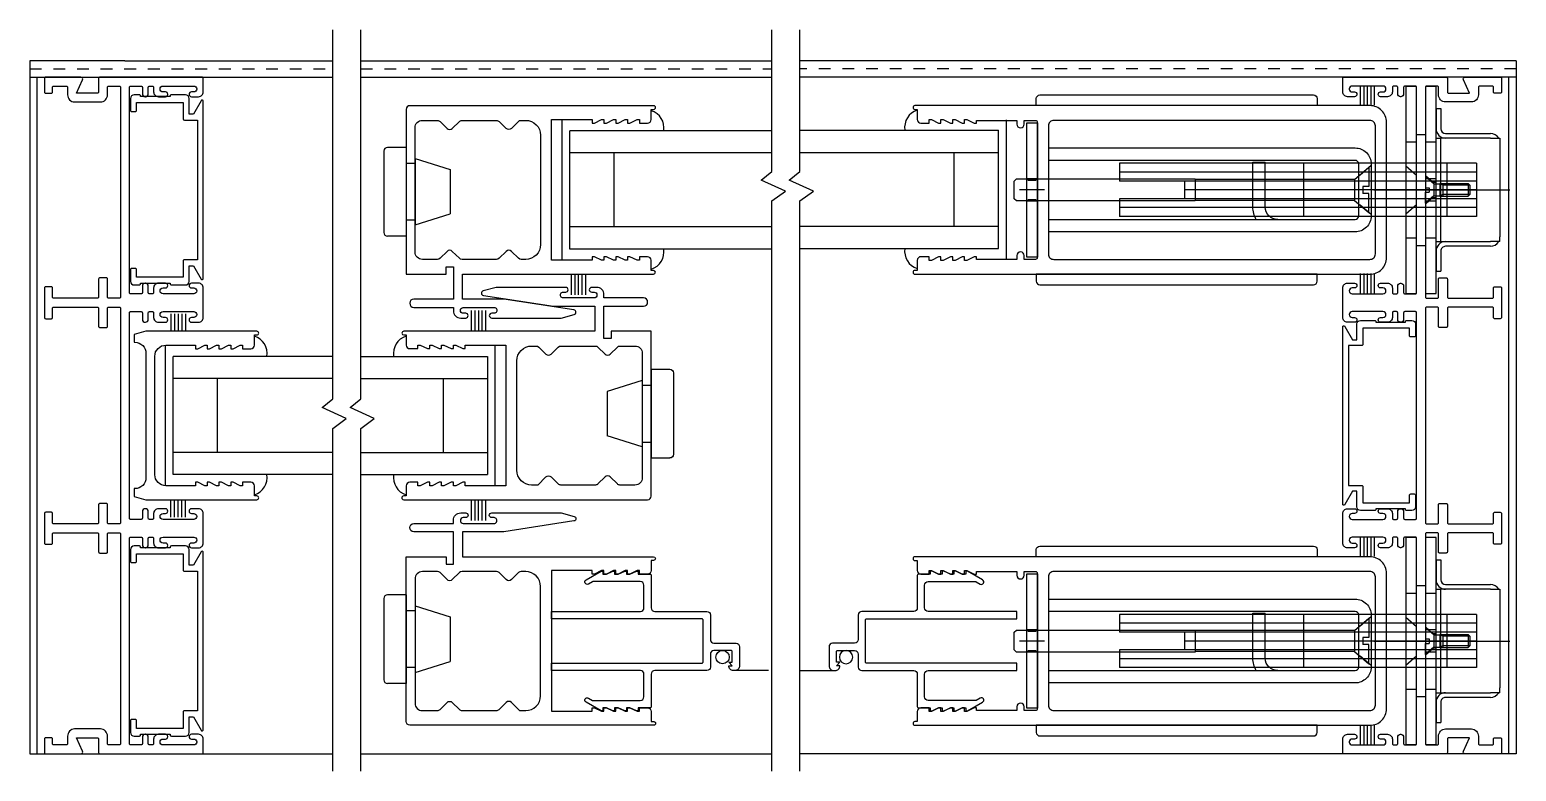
# Model space of a CAD drawing. Extents: x -56 to 119, y -34 to 74.
# Drawn here: x 12.91 to 25.48, y 46.05 to 52.32 of the extents above; entities that cross this region are included whole.
import ezdxf

# ---------------------------------------------------------------- set-up
doc = ezdxf.new("R2010")
doc.units = 0
doc.header["$LTSCALE"] = 0.25
doc.header["$MEASUREMENT"] = 0
doc.linetypes.add('HIDDEN', pattern=[0.375, 0.25, -0.125])
doc.layers.get('0').update_dxf_attribs({"linetype": 'CONTINUOUS'})
for name, color, linetype in [('FRAME', 1, 'CONTINUOUS'), ('GLASS-VINYL', 7, 'CONTINUOUS'), ('MISC', 7, 'CONTINUOUS'), ('SASH', 5, 'CONTINUOUS'), ('SEAL', 7, 'CONTINUOUS'), ('SILL-PAN', 7, 'CONTINUOUS'), ('VENT', 5, 'CONTINUOUS')]:
    doc.layers.add(name, color=color, linetype=linetype)

# ---------------------------------------------------------------- blocks, each defined once
blk = doc.blocks.new('3006 STD POST-INTERLOCKER')
for points in [[(-2.074, -0.666), (-2.074, -0.58, -0.414214), (-2.043, -0.55), (-1.974, -0.55), (-1.974, -0.58), (-1.954, -0.58), (-1.894, -0.55), (-1.874, -0.55), (-1.874, -0.58), (-1.854, -0.58), (-1.794, -0.55), (-1.774, -0.55), (-1.774, -0.58), (-1.754, -0.58), (-1.694, -0.55), (-1.674, -0.55), (-1.674, -0.58), (-1.654, -0.58), (-1.594, -0.55), (-1.574, -0.55), (-1.574, -0.58), (-1.231, -0.58), (-1.231, 0.61), (-1.574, 0.61), (-1.574, 0.581), (-1.594, 0.581), (-1.654, 0.61), (-1.674, 0.61), (-1.674, 0.581), (-1.694, 0.581), (-1.754, 0.61), (-1.774, 0.61), (-1.774, 0.581), (-1.794, 0.581), (-1.854, 0.61), (-1.874, 0.61), (-1.874, 0.581), (-1.894, 0.581), (-1.954, 0.61), (-1.974, 0.61), (-1.974, 0.581), (-2.043, 0.581, -0.414214), (-2.074, 0.611), (-2.074, 0.696), (-2.094, 0.696, -0.999996), (-2.094, 0.728), (-0.031, 0.728, -0.414214), (0, 0.697), (0, -0.697), (-0.338, -0.697), (-0.338, -0.635), (-0.4, -0.635), (-0.4, -0.908), (-0.066, -0.908, -1), (-0.066, -0.979), (-0.4, -0.979), (-0.4, -1.006, -0.414214), (-0.462, -1.068), (-0.504, -1.068, -1), (-0.504, -1.028), (-0.484, -1.028, 0.999996), (-0.484, -0.979), (-0.744, -0.979, 1.000003), (-0.744, -1.028), (-0.724, -1.028, -0.999994), (-0.724, -1.068), (-1.312, -1.068), (-1.422, -1.039, -0.811415), (-1.42, -1), (-0.828, -0.908), (-0.478, -0.908), (-0.478, -0.697), (-2.094, -0.697, -0.999996), (-2.094, -0.666), (-2.074, -0.666)], [(-0.891, 0.535), (-0.96, 0.604), (-1.012, 0.604, 0.414214), (-1.137, 0.479), (-1.137, -0.447, 0.414214), (-1.012, -0.572), (-0.973, -0.572, 0.198912), (-0.951, -0.563), (-0.891, -0.504, -0.414214), (-0.847, -0.504), (-0.787, -0.563, 0.198912), (-0.765, -0.572), (-0.473, -0.572, 0.198912), (-0.451, -0.563), (-0.391, -0.504, -0.414214), (-0.347, -0.504), (-0.287, -0.563, 0.198912), (-0.265, -0.572), (-0.138, -0.572, 0.414214), (-0.076, -0.51), (-0.076, 0.542, 0.414214), (-0.138, 0.604), (-0.265, 0.604, 0.198912), (-0.287, 0.594), (-0.347, 0.535, -0.414214), (-0.391, 0.535), (-0.451, 0.594, 0.198912), (-0.473, 0.604), (-0.765, 0.604, 0.198912), (-0.787, 0.594), (-0.847, 0.535)]]:
    blk.add_lwpolyline(points, format="xyb")
blk.add_arc((-0.869, 0.557), 0.031, 225.0005, 315.0002)
blk = doc.blocks.new('A$C1D443341')
for p, q in [((0, 0.719), (0, 0.031)), ((0.188, 0.75), (0.031, 0.75)), ((0.188, 0.75), (0.188, 0)), ((0.264, 0.656), (0.562, 0.563)), ((0.264, 0.656), (0.264, 0.094)), ((0.264, 0.615), (0.188, 0.615)), ((0.562, 0.563), (0.562, 0.187)), ((0.264, 0.135), (0.188, 0.135)), ((0.264, 0.094), (0.562, 0.187)), ((0.188, 0), (0.031, 0))]:
    blk.add_line(p, q)
for centre, start, end in [((0.031, 0.719), 90, 180), ((0.031, 0.031), 180, 270)]:
    blk.add_arc(centre, 0.031, start, end)
blk = doc.blocks.new('A$C5239520B')
at = {"color": 1}
blk.add_lwpolyline([(0, 0.9402), (0, 0.9228, 0.414214), (0.01, 0.9128), (0.025, 0.9128, 0.414214), (0.03, 0.9178), (0.03, 0.9178, 0.414214), (0.025, 0.9228), (0.0199, 0.9228, -0.414214), (0.0138, 0.9289), (0.0138, 0.9291, -0.414214), (0.0199, 0.9353), (0.0851, 0.9353, -0.414214), (0.0913, 0.9291), (0.0913, 0.9289, -0.414214), (0.0851, 0.9228), (0.08, 0.9228, 0.414214), (0.075, 0.9178), (0.075, 0.9176, 0.414214), (0.0799, 0.9128), (0.095, 0.9128, 0.414214), (0.105, 0.9228), (0.105, 0.9328, -0.414214), (0.1075, 0.9353), (0.1138, 0.9353, -0.414214), (0.1163, 0.9328), (0.1163, 0.919, 0.414214), (0.1225, 0.9128), (0.1226, 0.9128, 0.414214), (0.1288, 0.9189), (0.1288, 0.9328, -0.414214), (0.1313, 0.9353), (0.1538, 0.9353, -0.414214), (0.1563, 0.9328), (0.1563, 0.7155), (0.1563, 0.4983, -0.414214), (0.1538, 0.4958), (0.1313, 0.4958, -0.414214), (0.1288, 0.4983), (0.1288, 0.5121, 0.414214), (0.1226, 0.5183), (0.1225, 0.5183, 0.414214), (0.1163, 0.512), (0.1163, 0.4983, -0.414214), (0.1138, 0.4958), (0.1075, 0.4958, -0.414214), (0.105, 0.4983), (0.105, 0.5083, 0.414214), (0.095, 0.5183), (0.0799, 0.5183, 0.414214), (0.075, 0.5134), (0.075, 0.5133, 0.414214), (0.08, 0.5083), (0.0851, 0.5083, -0.414214), (0.0913, 0.5021), (0.0913, 0.5019, -0.414214), (0.0851, 0.4958), (0.0199, 0.4958, -0.414214), (0.0138, 0.5019), (0.0138, 0.5021, -0.414214), (0.0199, 0.5083), (0.025, 0.5083, 0.414214), (0.03, 0.5133, 0.414214), (0.025, 0.5183), (0.01, 0.5183, 0.414214), (0, 0.5083), (0, 0.4907), (0, 0.4678), (0, 0.4458, 0.414214), (0.01, 0.4358), (0.025, 0.4358, 0.414214), (0.03, 0.4408), (0.03, 0.4408, 0.414214), (0.025, 0.4458), (0.0199, 0.4458, -0.414214), (0.0138, 0.4519), (0.0138, 0.4521, -0.414214), (0.0199, 0.4583), (0.0851, 0.4583, -0.414214), (0.0913, 0.4521), (0.0913, 0.4519, -0.414214), (0.0851, 0.4458), (0.08, 0.4458, 0.414214), (0.075, 0.4408), (0.075, 0.4406, 0.414214), (0.0799, 0.4358), (0.095, 0.4358, 0.414214), (0.105, 0.4458), (0.105, 0.4558, -0.414214), (0.1075, 0.4583), (0.1138, 0.4583, -0.414214), (0.1163, 0.4558), (0.1163, 0.442, 0.414214), (0.1225, 0.4358), (0.1226, 0.4358, 0.414214), (0.1288, 0.4419), (0.1288, 0.4558, -0.414214), (0.1313, 0.4583), (0.1538, 0.4583, -0.414214), (0.1563, 0.4558), (0.1563, 0.2385), (0.1563, 0.0213, -0.414214), (0.1538, 0.0188), (0.1313, 0.0188, -0.414214), (0.1288, 0.0213), (0.1288, 0.0351, 0.414214), (0.1226, 0.0413), (0.1225, 0.0413, 0.414214), (0.1163, 0.035), (0.1163, 0.0213, -0.414214), (0.1138, 0.0188), (0.1075, 0.0188, -0.414214), (0.105, 0.0213), (0.105, 0.0313, 0.414214), (0.095, 0.0413), (0.0799, 0.0413, 0.414214), (0.075, 0.0364), (0.075, 0.0363, 0.414214), (0.08, 0.0313), (0.0851, 0.0313, -0.414214), (0.0913, 0.0251), (0.0913, 0.0249, -0.414214), (0.0851, 0.0188), (0.0199, 0.0188, -0.414214), (0.0138, 0.0249), (0.0138, 0.0251, -0.414214), (0.0199, 0.0313), (0.025, 0.0313, 0.414214), (0.03, 0.0363, 0.414214), (0.025, 0.0413), (0.01, 0.0413, 0.414214), (0, 0.0313), (0, 0.0025, 0.414214), (0.0025, 0), (0.2188, 0, 0.414214), (0.2213, 0.0025), (0.2213, 0.0313, -0.414214), (0.2238, 0.0338), (0.2683, 0.0338), (0.2554, 0.0057, 0.546624), (0.259, 0), (0.3333, 0, 0.414214), (0.3358, 0.0025), (0.3358, 0.0313, 0.414214), (0.3333, 0.0338), (0.3213, 0.0338, 0.414214), (0.3188, 0.0313), (0.3188, 0.0213, -0.414214), (0.3163, 0.0188), (0.2895, 0.0188, -0.414214), (0.287, 0.0213), (0.287, 0.0375, 0.414214), (0.272, 0.0525), (0.2175, 0.0525, 0.414214), (0.2025, 0.0375), (0.2025, 0.0213, -0.414214), (0.2, 0.0188), (0.1775, 0.0188, -0.414214), (0.175, 0.0213), (0.175, 0.2385), (0.175, 0.4651, -0.414214), (0.1775, 0.4676), (0.2, 0.4676, -0.414214), (0.2025, 0.4651), (0.2025, 0.427, 0.414214), (0.205, 0.4245), (0.2188, 0.4245, 0.414214), (0.2213, 0.427), (0.2213, 0.4651, -0.414214), (0.2238, 0.4676), (0.3059, 0.4676), (0.3163, 0.4676, -0.414214), (0.3188, 0.4651), (0.3188, 0.4458, 0.414214), (0.3213, 0.4433), (0.3333, 0.4433, 0.414214), (0.3358, 0.4458), (0.3358, 0.4678), (0.3358, 0.4907), (0.3358, 0.5083, 0.414214), (0.3333, 0.5108), (0.3213, 0.5108, 0.414214), (0.3188, 0.5083), (0.3188, 0.4889, -0.414214), (0.3163, 0.4864), (0.3026, 0.4864), (0.2238, 0.4864, -0.414214), (0.2213, 0.4889), (0.2213, 0.527, 0.414214), (0.2188, 0.5295), (0.205, 0.5295, 0.414214), (0.2025, 0.527), (0.2025, 0.4889, -0.414214), (0.2, 0.4864), (0.1775, 0.4864, -0.414214), (0.175, 0.4889), (0.175, 0.7155), (0.175, 0.9421, -0.414214), (0.1775, 0.9446), (0.1878, 0.9446), (0.2, 0.9446, -0.414214), (0.2025, 0.9421), (0.2025, 0.904, 0.414214), (0.205, 0.9015), (0.2188, 0.9015, 0.414214), (0.2213, 0.904), (0.2213, 0.9421, -0.414214), (0.2238, 0.9446), (0.3028, 0.9446), (0.3163, 0.9446, -0.414214), (0.3188, 0.9421), (0.3188, 0.9228, 0.414214), (0.3213, 0.9203), (0.3333, 0.9203, 0.414214), (0.3358, 0.9228), (0.3358, 0.9359), (0.3358, 0.9518), (0.3358, 0.9677), (0.3358, 0.9853, 0.414214), (0.3333, 0.9878), (0.3213, 0.9878, 0.414214), (0.3188, 0.9853), (0.3188, 0.9659, -0.414214), (0.3163, 0.9634), (0.3026, 0.9634), (0.2238, 0.9634, -0.414214), (0.2213, 0.9659), (0.2213, 1.004, 0.414214), (0.2188, 1.0065), (0.205, 1.0065, 0.414214), (0.2025, 1.004), (0.2025, 0.9659, -0.414214), (0.2, 0.9634), (0.1775, 0.9634, -0.414214), (0.175, 0.9659), (0.175, 1.1925), (0.175, 1.4098, -0.414214), (0.1775, 1.4123), (0.2, 1.4123, -0.414214), (0.2025, 1.4098), (0.2025, 1.3935, 0.414214), (0.2175, 1.3785), (0.272, 1.3785, 0.414214), (0.287, 1.3935), (0.287, 1.4098, -0.414214), (0.2895, 1.4123), (0.3163, 1.4123, -0.414214), (0.3188, 1.4098), (0.3188, 1.3998, 0.414214), (0.3213, 1.3973), (0.3333, 1.3973, 0.414214), (0.3358, 1.3998), (0.3358, 1.4285, 0.414214), (0.3333, 1.431), (0.259, 1.431, 0.546624), (0.2554, 1.4253), (0.2683, 1.3973), (0.2238, 1.3973, -0.414214), (0.2213, 1.3998), (0.2213, 1.4285, 0.414214), (0.2188, 1.431), (0.0025, 1.431, 0.414214), (0, 1.4285), (0, 1.3998, 0.414214), (0.01, 1.3898), (0.025, 1.3898, 0.414214), (0.03, 1.3948), (0.03, 1.3948, 0.414214), (0.025, 1.3998), (0.0199, 1.3998, -0.414214), (0.0138, 1.4059), (0.0138, 1.4061, -0.414214), (0.0199, 1.4123), (0.0851, 1.4123, -0.414214), (0.0913, 1.4061), (0.0913, 1.4059, -0.414214), (0.0851, 1.3998), (0.08, 1.3998, 0.414214), (0.075, 1.3948), (0.075, 1.3946, 0.414214), (0.0799, 1.3898), (0.095, 1.3898, 0.414214), (0.105, 1.3998), (0.105, 1.4098, -0.414214), (0.1075, 1.4123), (0.1138, 1.4123, -0.414214), (0.1163, 1.4098), (0.1163, 1.396, 0.414214), (0.1225, 1.3898), (0.1226, 1.3898, 0.414214), (0.1288, 1.3959), (0.1288, 1.4098, -0.414214), (0.1313, 1.4123), (0.1538, 1.4123, -0.414214), (0.1563, 1.4098), (0.1563, 1.1925), (0.1563, 0.9753, -0.414214), (0.1538, 0.9728), (0.1313, 0.9728, -0.414214), (0.1288, 0.9753), (0.1288, 0.9891, 0.414214), (0.1226, 0.9953), (0.1225, 0.9953, 0.414214), (0.1163, 0.989), (0.1163, 0.9753, -0.414214), (0.1138, 0.9728), (0.1075, 0.9728, -0.414214), (0.105, 0.9753), (0.105, 0.9853, 0.414214), (0.095, 0.9953), (0.0799, 0.9953, 0.414214), (0.075, 0.9904), (0.075, 0.9903, 0.414214), (0.08, 0.9853), (0.0851, 0.9853, -0.414214), (0.0913, 0.9791), (0.0913, 0.9789, -0.414214), (0.0851, 0.9728), (0.0199, 0.9728, -0.414214), (0.0138, 0.9789), (0.0138, 0.9791, -0.414214), (0.0199, 0.9853), (0.025, 0.9853, 0.414214), (0.03, 0.9903, 0.414214), (0.025, 0.9953), (0.01, 0.9953, 0.414214), (0, 0.9853), (0, 0.97)], format="xyb", close=True, dxfattribs=at)
blk = doc.blocks.new('A$C4B48609F')
at = {"xscale": -1, "rotation": 180}
blk.add_blockref('A$C5239520B', (0, 1.431), dxfattribs=at)
blk = doc.blocks.new('3710 Jamb Filler')
blk.add_lwpolyline([(-0.12, 0.774, 0.414214), (-0.15, 0.804), (-0.27, 0.804, 0.414214), (-0.28, 0.794), (-0.28, 0.789), (-0.53, 0.789), (-0.53, 0.794, 0.414214), (-0.54, 0.804), (-0.585, 0.804, 0.414214), (-0.615, 0.774), (-0.615, 0.674, 0.414214), (-0.605, 0.664), (-0.575, 0.664, 0.414214), (-0.565, 0.674), (-0.565, 0.739), (-0.17, 0.739), (-0.17, 0.601, 0.414214), (-0.16, 0.591), (-0.05, 0.591), (-0.05, -0.591), (-0.16, -0.591, 0.414214), (-0.17, -0.601), (-0.17, -0.739), (-0.565, -0.739), (-0.565, -0.674, 0.414214), (-0.575, -0.664), (-0.605, -0.664, 0.414214), (-0.615, -0.674), (-0.615, -0.774, 0.414214), (-0.585, -0.804), (-0.54, -0.804, 0.414214), (-0.53, -0.794), (-0.53, -0.789), (-0.28, -0.789), (-0.28, -0.794, 0.414214), (-0.27, -0.804), (-0.15, -0.804, 0.414214), (-0.12, -0.774), (-0.12, -0.641), (-0.084, -0.641), (-0.019, -0.754, 0.767327), (0, -0.749), (0, 0.749, 0.767327), (-0.019, 0.754), (-0.084, 0.641), (-0.12, 0.641)], format="xyb", close=True)
blk = doc.blocks.new('3766 SCREEN ADAPTER')
blk.add_line((0.25, 1.836), (0.25, 1.544))
blk.add_lwpolyline([(0.21, 1.528), (0.18, 1.498), (0.18, 1.528), (0.09, 1.528, 0.414214), (0.08, 1.518), (0.08, 1.373, 0.414214), (0.11, 1.343), (0.22, 1.343, -0.414214), (0.25, 1.313), (0.25, 0.873, 0.414214), (0.28, 0.843), (0.555, 0.843, -0.414214), (0.565, 0.833), (0.565, 0.733), (0.59, 0.733), (0.59, 0.718), (0.565, 0.663), (0.565, 0.633), (0.59, 0.633), (0.59, 0.618), (0.565, 0.563), (0.565, 0.533), (0.59, 0.533), (0.59, 0.518), (0.565, 0.463), (0.565, 0.433), (0.59, 0.433), (0.59, 0.418), (0.517, 0.291, -1), (0.482, 0.311), (0.502, 0.345, 0.131652), (0.503, 0.35), (0.503, 0.75, 0.414214), (0.472, 0.781), (0.28, 0.781, 0.414214), (0.25, 0.751), (0.25, 0), (0.188, 0), (0.188, 1.271, 0.414214), (0.178, 1.281), (-0.178, 1.281, 0.414214), (-0.188, 1.271), (-0.188, 0), (-0.25, 0), (-0.25, 0.751, 0.414214), (-0.28, 0.781), (-0.472, 0.781, 0.414214), (-0.503, 0.75), (-0.503, 0.35, 0.131652), (-0.502, 0.345), (-0.482, 0.311, -1), (-0.517, 0.291), (-0.59, 0.418), (-0.59, 0.433), (-0.565, 0.433), (-0.565, 0.463), (-0.59, 0.518), (-0.59, 0.533), (-0.565, 0.533), (-0.565, 0.563), (-0.59, 0.618), (-0.59, 0.633), (-0.565, 0.633), (-0.565, 0.663), (-0.59, 0.718), (-0.59, 0.733), (-0.565, 0.733), (-0.565, 0.833, -0.414214), (-0.555, 0.843), (-0.28, 0.843, 0.414214), (-0.25, 0.873), (-0.25, 1.313, -0.414214), (-0.22, 1.343), (-0.012, 1.343, 0.414214), (0.018, 1.373), (0.018, 1.56, -0.414214), (0.048, 1.59), (0.21, 1.59, -0.414214), (0.25, 1.55), (0.25, 1.538, -0.414214), (0.21, 1.498)], format="xyb", close=True)
blk.add_circle((0.136, 1.446), 0.0563)
blk = doc.blocks.new('A$C47D80548')
at = {"layer": 'MISC', "xscale": 0.25, "yscale": 0.25, "zscale": 0.25}
blk.add_blockref('A$C1D443341', (0, 0), dxfattribs=at)
blk = doc.blocks.new('StrikePlateAssy(EX_HI)')
at = {"linetype": 'Continuous'}
for p, q in [((-0.165, 0.688), (-0.205, 0.688)), ((-0.205, 0.517), (-0.205, 0.688)), ((-0.165, 0.517), (-0.165, 0.688)), ((-0.705, 0.437), (-0.625, 0.437)), ((-0.705, 0.437), (-0.705, 0.397)), ((-0.705, -0.398), (-0.705, 0.397)), ((-0.625, 0.477), (-0.245, 0.477)), ((-0.245, 0.437), (-0.625, 0.437)), ((-0.205, 0.437), (-0.245, 0.437)), ((-0.205, 0.437), (-0.205, -0.438)), ((-0.165, 0.437), (-0.205, 0.437)), ((-0.165, 0.437), (-0.165, -0.438)), ((0.09, 0.203), (0, 0.124)), ((0.09, -0.203), (0, -0.124)), ((-0.705, -0.438), (-0.705, -0.398)), ((-0.625, -0.438), (-0.705, -0.438)), ((-0.625, -0.438), (-0.245, -0.438)), ((-0.245, -0.478), (-0.625, -0.478)), ((-0.245, -0.438), (-0.205, -0.438)), ((-0.165, -0.438), (-0.205, -0.438)), ((-0.205, -0.688), (-0.205, -0.518)), ((-0.165, -0.688), (-0.165, -0.518)), ((-0.165, -0.688), (-0.205, -0.688))]:
    blk.add_line(p, q, dxfattribs=at)
for p, q in [((-0.075, 0.406), (-0.165, 0.406)), ((0, 0.469), (-0.075, 0.469)), ((0.09, 0.406), (0, 0.406)), ((-0.436, 0.054), (-0.45, 0.04)), ((-0.45, 0.04), (-0.222, 0.04)), ((-0.45, -0.04), (-0.45, 0.04)), ((-0.197, 0.054), (-0.436, 0.054)), ((-0.436, -0.054), (-0.436, 0.054)), ((0.013, 0), (-0.23, 0)), ((-0.222, 0.04), (-0.197, 0.054)), ((-0.222, -0.054), (-0.222, 0.054)), ((-0.197, -0.054), (-0.197, 0.054)), ((-0.147, 0.051), (-0.197, 0.051)), ((-0.165, 0.095), (-0.165, -0.095)), ((-0.165, 0.095), (-0.075, 0.095)), ((-0.138, 0.065), (-0.165, 0.065)), ((-0.147, 0.051), (-0.075, 0.113)), ((-0.147, -0.051), (-0.147, 0.051)), ((-0.138, 0.065), (-0.075, 0.12)), ((-0.075, 0.02), (-0.105, 0.02)), ((-0.105, -0.019), (-0.105, 0.02)), ((-0.075, 0.113), (-0.075, 0.02)), ((0.173, 0), (-0.07, 0)), ((-0.044, 0), (-0.788, 0)), ((-0.45, -0.04), (-0.222, -0.04)), ((-0.436, -0.054), (-0.45, -0.04)), ((-0.197, -0.054), (-0.436, -0.054)), ((-0.222, -0.04), (-0.197, -0.054)), ((-0.147, -0.051), (-0.197, -0.051)), ((-0.138, -0.065), (-0.165, -0.065)), ((-0.165, -0.095), (-0.075, -0.095)), ((-0.147, -0.051), (-0.075, -0.112)), ((-0.138, -0.065), (-0.075, -0.12)), ((-0.075, -0.019), (-0.105, -0.019)), ((-0.075, -0.112), (-0.075, -0.019)), ((-0.075, -0.406), (-0.165, -0.406)), ((0, -0.469), (-0.075, -0.469)), ((0.09, -0.406), (0, -0.406))]:
    blk.add_line(p, q)
for points in [[(-0.165, -0.875), (-0.075, -0.875), (-0.075, 0.875), (-0.165, 0.875)], [(0, -0.875), (0.09, -0.875), (0.09, 0.875), (0, 0.875)]]:
    blk.add_lwpolyline(points, close=True)
for centre, radius, start, end in [((-0.245, 0.517), 0.08, 270, 0), ((-0.245, 0.517), 0.04, 270, 0), ((-0.625, 0.397), 0.08, 90, 150), ((-0.625, -0.398), 0.08, 210, 270), ((-0.245, -0.518), 0.08, 0, 90), ((-0.245, -0.518), 0.04, 0, 90)]:
    blk.add_arc(centre, radius, start, end, dxfattribs=at)
blk = doc.blocks.new('3008 FIXED STILE')
blk.add_lwpolyline([(-1.038, 0.713), (-1.002, 0.713), (-0.1, 0.713), (0, 0.686), (0, 0.619), (-0.006, 0.619, 0.414214), (-0.1, 0.525), (-0.1, -0.525, 0.414214), (-0.006, -0.619), (0, -0.619), (0, -0.686), (-0.1, -0.713), (-1.038, -0.713, -0.999996), (-1.038, -0.681), (-1.018, -0.681), (-1.018, -0.596, -0.414214), (-0.987, -0.565), (-0.918, -0.565), (-0.918, -0.595), (-0.898, -0.595), (-0.838, -0.565), (-0.818, -0.565), (-0.818, -0.595), (-0.798, -0.595), (-0.738, -0.565), (-0.718, -0.565), (-0.718, -0.595), (-0.698, -0.595), (-0.638, -0.565), (-0.618, -0.565), (-0.618, -0.595), (-0.598, -0.595), (-0.538, -0.565), (-0.518, -0.565), (-0.518, -0.595), (-0.269, -0.595, 0.414214), (-0.175, -0.501), (-0.175, 0.501, 0.414214), (-0.269, 0.595), (-0.518, 0.595), (-0.518, 0.565), (-0.538, 0.565), (-0.598, 0.595), (-0.618, 0.595), (-0.618, 0.565), (-0.638, 0.565), (-0.698, 0.595), (-0.718, 0.595), (-0.718, 0.565), (-0.738, 0.565), (-0.798, 0.595), (-0.818, 0.595), (-0.818, 0.565), (-0.838, 0.565), (-0.898, 0.595), (-0.918, 0.595), (-0.918, 0.565), (-0.987, 0.565, -0.414214), (-1.018, 0.596), (-1.018, 0.681), (-1.038, 0.681, -0.999996), (-1.038, 0.713)], format="xyb")
blk = doc.blocks.new('*U58')
at = {"layer": 'SILL-PAN', "color": 7}
for p, q in [((0.351, 0.861), (0.351, 0.713)), ((0.382, 0.861), (0.382, 0.713)), ((0.413, 0.861), (0.413, 0.713)), ((0.444, 0.861), (0.444, 0.713)), ((0.475, 0.861), (0.475, 0.713)), ((0.351, -0.861), (0.351, -0.713)), ((0.382, -0.861), (0.382, -0.713)), ((0.413, -0.861), (0.413, -0.713)), ((0.444, -0.861), (0.444, -0.713)), ((0.475, -0.861), (0.475, -0.713))]:
    blk.add_line(p, q, dxfattribs=at)
at = {"layer": 'VENT', "xscale": -1}
blk.add_blockref('3008 FIXED STILE', (0.04, 0), dxfattribs=at)
blk = doc.blocks.new('3767 LEADSILE')
for points in [[(3.769, -0.597), (3.749, -0.597), (3.689, -0.565), (3.669, -0.565), (3.669, -0.597), (3.649, -0.597), (3.589, -0.565), (3.569, -0.565), (3.569, -0.597), (3.549, -0.597), (3.489, -0.565), (3.469, -0.565), (3.469, -0.588), (3.126, -0.588), (3.126, -0.556, 1), (3.064, -0.556), (3.064, -0.588), (2.969, -0.588, -0.414214), (2.954, -0.573), (2.954, 0.573, -0.414214), (2.969, 0.588), (3.064, 0.588), (3.064, 0.556, 1), (3.126, 0.556), (3.126, 0.588), (3.469, 0.588), (3.469, 0.565), (3.489, 0.565), (3.549, 0.597), (3.569, 0.597), (3.569, 0.565), (3.589, 0.565), (3.649, 0.597), (3.669, 0.597), (3.669, 0.565), (3.689, 0.565), (3.749, 0.597), (3.769, 0.597), (3.769, 0.565), (3.789, 0.565), (3.849, 0.597), (3.869, 0.597), (3.869, 0.565), (3.938, 0.565, 0.414214), (3.969, 0.596), (3.969, 0.681), (3.989, 0.681, 1), (3.989, 0.713), (0.14, 0.713, 0.414214), (0, 0.573), (0, -0.573, 0.414214), (0.14, -0.713), (3.989, -0.713, 1), (3.989, -0.681), (3.969, -0.681), (3.969, -0.596, 0.414214), (3.938, -0.565), (3.869, -0.565), (3.869, -0.597), (3.849, -0.597), (3.789, -0.565), (3.769, -0.565)], [(2.814, -0.588, 0.414214), (2.86, -0.542), (2.86, 0.542, 0.414214), (2.814, 0.588), (0.14, 0.588, 0.414214), (0.094, 0.542), (0.094, -0.542, 0.414214), (0.14, -0.588)]]:
    blk.add_lwpolyline(points, format="xyb", close=True)
blk = doc.blocks.new('ARCHETYPE LATCH')
for p, q in [((-0.631, 0.225), (2.389, 0.225)), ((-0.631, 0.225), (-0.631, -0.225)), ((-0.631, 0.15), (2.389, 0.15)), ((-0.381, -0.225), (-0.381, 0.225)), ((0.28, 0.193), (0.28, 0.03)), ((0.401, 0.089), (0.28, 0.193)), ((0.831, -0.225), (0.831, 0.225)), ((1.262, 0.235), (1.157, 0.235)), ((1.157, -0.145), (1.157, 0.235)), ((1.262, -0.145), (1.262, 0.235)), ((2.389, 0.225), (2.389, 0.075)), ((-0.631, 0.075), (2.389, 0.075)), ((-0.631, 0), (1.837, 0)), ((0.28, 0.03), (0.333, 0.03)), ((0.333, 0.03), (0.333, -0.03)), ((0.401, 0.089), (1.749, 0.089)), ((0.401, 0.089), (0.401, -0.089)), ((1.837, -0.075), (1.837, 0.075)), ((-0.631, -0.075), (2.389, -0.075)), ((0.28, -0.192), (0.28, -0.03)), ((0.28, -0.03), (0.333, -0.03)), ((0.401, -0.089), (0.28, -0.192)), ((0.401, -0.089), (1.749, -0.089)), ((2.389, -0.075), (2.389, -0.225)), ((-0.631, -0.15), (2.389, -0.15))]:
    blk.add_line(p, q)
at = {"ltscale": 0.5}
for p, q in [((0.262, 0.206), (0.355, 0.125)), ((3.085, 0.095), (3.175, 0.095)), ((3.085, 0.095), (3.1, 0.08)), ((3.1, 0.08), (3.16, 0.08)), ((3.175, 0.095), (3.16, 0.08)), ((0.355, -0.125), (0.262, -0.205)), ((3.1, -0.08), (3.085, -0.095)), ((3.085, -0.095), (3.175, -0.095)), ((3.16, -0.08), (3.1, -0.08)), ((3.16, -0.08), (3.175, -0.095))]:
    blk.add_line(p, q, dxfattribs=at)
at = {"ltscale": 0.3}
for p, q in [((0.239, 0), (-0.021, 0)), ((0.401, 0), (1.036, 0)), ((3.025, 0), (3.235, 0))]:
    blk.add_line(p, q, dxfattribs=at)
for points in [[(3.064, 0.803), (0.749, 0.803, 0.414214), (0.719, 0.773), (0.719, 0.713), (3.094, 0.713), (3.094, 0.773, 0.414214)], [(3.064, -0.803), (0.749, -0.803, -0.414214), (0.719, -0.773), (0.719, -0.713), (3.094, -0.713), (3.094, -0.773, -0.414214)]]:
    blk.add_lwpolyline(points, format="xyb", close=True)
for points in [[(3.085, -0.568), (3.175, -0.568), (3.175, 0.568), (3.085, 0.568)], [(3.262, 0.093), (1.749, 0.093), (1.749, -0.093), (3.262, -0.093), (3.28, -0.075), (3.28, 0.075)]]:
    blk.add_lwpolyline(points, close=True)
blk.add_lwpolyline([(0.397, -0.355), (2.987, -0.355), (2.987, -0.25), (0.397, -0.25, -0.414214), (0.367, -0.22), (0.367, 0.22, -0.414214), (0.397, 0.25), (2.987, 0.25), (2.987, 0.355), (0.397, 0.355, 0.414214), (0.262, 0.22), (0.262, -0.22, 0.414214), (0.397, -0.355), (1.052, -0.355)], format="xyb")
blk.add_lwpolyline([(-0.631, -0.225), (2.389, -0.225)])
for radius, start in [(0.105, 270), (0.21, 330)]:
    blk.add_arc((1.052, -0.145), radius, start, 360)
blk = doc.blocks.new('*U68')
at = {"xscale": -1}
blk.add_blockref('ARCHETYPE LATCH', (-0.123, 0), dxfattribs=at)
at = {"rotation": 180}
blk.add_blockref('3767 LEADSILE', (-0.255, 0), dxfattribs=at)

msp = doc.modelspace()

# ---------------------------------------------------------------- linework, layer by layer
at = {"layer": 'GLASS-VINYL', "color": 7}
for p, q in [((17.41027, 50.368824), (17.41027, 51.558824)), ((21.165794, 51.556927), (21.165794, 50.380927)), ((19.182966, 51.463828), (17.47527, 51.463824)), ((17.47527, 50.463824), (17.47527, 51.463824)), ((19.419973, 51.468926), (21.100794, 51.468927)), ((21.100794, 50.468927), (21.100794, 51.468927)), ((19.182966, 51.276328), (17.47527, 51.276324)), ((17.85027, 50.651324), (17.85027, 51.276324)), ((19.419973, 51.281426), (21.100794, 51.281427)), ((20.725794, 50.656427), (20.725794, 51.281427)), ((19.182966, 50.651328), (17.47527, 50.651324)), ((19.419973, 50.656426), (21.100794, 50.656427)), ((19.182966, 50.463828), (17.47527, 50.463824)), ((19.419973, 50.468926), (21.100794, 50.468927)), ((14.053589, 48.460825), (14.053589, 49.650825)), ((15.468145, 49.555829), (14.118589, 49.555825)), ((14.118589, 48.555825), (14.118589, 49.555825)), ((15.468145, 49.368329), (14.118589, 49.368325)), ((14.493589, 48.743325), (14.493589, 49.368325)), ((15.468145, 48.743329), (14.118589, 48.743325)), ((15.468145, 48.555829), (14.118589, 48.555825))]:
    msp.add_line(p, q, dxfattribs=at)
at = {"layer": 'GLASS-VINYL'}
for p, q in [((15.705153, 49.555823), (16.77627, 49.555822)), ((16.77627, 49.555822), (16.77627, 48.555822)), ((16.84127, 48.460822), (16.84127, 49.650822)), ((15.705153, 49.368323), (16.77627, 49.368322)), ((16.40127, 49.368322), (16.40127, 48.743322)), ((15.705153, 48.743323), (16.77627, 48.743322)), ((15.705153, 48.555823), (16.77627, 48.555822))]:
    msp.add_line(p, q, dxfattribs=at)
for points in [[(15.468145, 46.046092), (15.468145, 48.946448), (15.582379, 49.030712), (15.378501, 49.122172), (15.468145, 49.196448), (15.468145, 52.318905)], [(15.705153, 46.046092), (15.705153, 48.946448), (15.819387, 49.030712), (15.615508, 49.122172), (15.705153, 49.196448), (15.705153, 52.318905)], [(19.182966, 46.046095), (19.182966, 50.870355), (19.2972, 50.95462), (19.093321, 51.04608), (19.182966, 51.120355), (19.182966, 52.318909)], [(19.419973, 46.046095), (19.419973, 50.870355), (19.534207, 50.95462), (19.330329, 51.04608), (19.419973, 51.120355), (19.419973, 52.318909)]]:
    msp.add_lwpolyline(points, dxfattribs=at)
at = {"layer": 'GLASS-VINYL', "color": 7}
for centre, start, end in [((18.117204, 51.488354), 350.7597205, 72.6457689), ((20.45886, 51.493457), 107.3542311, 189.2402795), ((18.117204, 50.439294), 287.3542311, 9.2402795), ((20.45886, 50.444397), 170.7597205, 252.6457689), ((14.760523, 49.580355), 350.7597205, 72.6457689), ((14.760523, 48.531295), 287.3542311, 9.2402795)]:
    msp.add_arc(centre, 0.152764, start, end, dxfattribs=at)
at = {"layer": 'GLASS-VINYL'}
for centre, start, end in [((16.134336, 49.580352), 107.3542311, 189.2402795), ((16.134336, 48.531292), 170.7597205, 252.6457689)]:
    msp.add_arc(centre, 0.152764, start, end, dxfattribs=at)
at = {"layer": 'SEAL'}
for p, q in [((24.161792, 51.681937), (24.161792, 51.842832)), ((24.191792, 51.681937), (24.191792, 51.842832)), ((24.221792, 51.681937), (24.221792, 51.842832)), ((24.251792, 51.681937), (24.251792, 51.842832)), ((24.281792, 51.681937), (24.281792, 51.842832)), ((17.48831, 50.076638), (17.48831, 50.250824)), ((17.51831, 50.076638), (17.51831, 50.250824)), ((17.54831, 50.076638), (17.54831, 50.250824)), ((17.57831, 50.076638), (17.57831, 50.250824)), ((17.60831, 50.076638), (17.60831, 50.250824)), ((24.161792, 50.084831), (24.161792, 50.255927)), ((24.191792, 50.084831), (24.191792, 50.255927)), ((24.221792, 50.084831), (24.221792, 50.255927)), ((24.251792, 50.084831), (24.251792, 50.255927)), ((24.281792, 50.084831), (24.281792, 50.255927)), ((16.639949, 49.943009), (16.639949, 49.768822)), ((16.669949, 49.943009), (16.669949, 49.768822)), ((16.699949, 49.943009), (16.699949, 49.768822)), ((16.729949, 49.943009), (16.729949, 49.768822)), ((16.759949, 49.943009), (16.759949, 49.768822)), ((16.639365, 48.34046), (16.639365, 48.166273)), ((16.669365, 48.34046), (16.669365, 48.166273)), ((16.699365, 48.34046), (16.699365, 48.166273)), ((16.729365, 48.34046), (16.729365, 48.166273)), ((16.759365, 48.34046), (16.759365, 48.166273)), ((24.161792, 47.865933), (24.161792, 48.026828)), ((24.191792, 47.865933), (24.191792, 48.026828)), ((24.221792, 47.865933), (24.221792, 48.026828)), ((24.251792, 47.865933), (24.251792, 48.026828)), ((24.281792, 47.865933), (24.281792, 48.026828)), ((24.161792, 46.268826), (24.161792, 46.439923)), ((24.191792, 46.268826), (24.191792, 46.439923)), ((24.221792, 46.268826), (24.221792, 46.439923)), ((24.251792, 46.268826), (24.251792, 46.439923)), ((24.281792, 46.268826), (24.281792, 46.439923))]:
    msp.add_line(p, q, dxfattribs=at)
at = {"layer": 'SILL-PAN'}
for p, q in [((12.905188, 52.056822), (12.905188, 46.193822)), ((13.710688, 52.056822), (12.905188, 52.056822)), ((13.710688, 52.056822), (15.468145, 52.056822)), ((15.705153, 52.056822), (19.182966, 52.056825)), ((25.479794, 52.056821), (19.419973, 52.05683)), ((25.479794, 52.056821), (25.479794, 46.193821)), ((12.905188, 51.917822), (15.468145, 51.917822)), ((12.967188, 46.193822), (12.967188, 51.917822)), ((15.705153, 51.917822), (19.182966, 51.917825)), ((25.479794, 51.917821), (19.419973, 51.91783)), ((25.417794, 46.193821), (25.417794, 51.917821)), ((12.905188, 46.193822), (15.468145, 46.193822)), ((12.905188, 46.193822), (12.967188, 46.193822)), ((15.705153, 46.193822), (19.182966, 46.193825)), ((25.479794, 46.193821), (19.419973, 46.19383))]:
    msp.add_line(p, q, dxfattribs=at)
at = {"layer": 'SILL-PAN', "linetype": 'HIDDEN'}
for p, q in [((12.905188, 51.987322), (15.468145, 51.987322)), ((15.705153, 51.987322), (19.182966, 51.987325)), ((25.479794, 51.987321), (19.419973, 51.98733))]:
    msp.add_line(p, q, dxfattribs=at)

# ---------------------------------------------------------------- block references
at = {"rotation": 180}
for p in [(24.636793, 50.963832), (24.636793, 47.147827)]:
    msp.add_blockref('StrikePlateAssy(EX_HI)', p, dxfattribs=at)
at = {"layer": 'FRAME', "yscale": 4, "zscale": 4}
for p, xscale in [((14.37319, 46.193822), -4), ((24.011792, 46.193826), 4)]:
    msp.add_blockref('A$C4B48609F', p, dxfattribs=dict(at, xscale=xscale))
at = {"layer": 'FRAME'}
for p in [(14.373189, 50.963825), (14.373189, 47.147823)]:
    msp.add_blockref('3710 Jamb Filler', p, dxfattribs=at)
at = {"layer": 'FRAME', "xscale": -1}
msp.add_blockref('3710 Jamb Filler', (24.011793, 49.055827), dxfattribs=at)
at = {"layer": 'MISC', "extrusion": (0, 0, -1), "xscale": -1, "zscale": -1}
for p in [(-15.90077, 50.573324), (-15.90077, 46.788393)]:
    msp.add_blockref('A$C1D443341', p, dxfattribs=at)
at = {"layer": 'MISC', "xscale": -4, "yscale": 4, "zscale": 4}
msp.add_blockref('A$C47D80548', (18.35077, 48.696322), dxfattribs=at)
at = {"layer": 'SASH', "rotation": 270}
msp.add_blockref('3766 SCREEN ADAPTER', (17.31977, 47.147893), dxfattribs=at)
at = {"layer": 'VENT'}
for name, p in [('*U68', (24.636793, 50.963827)), ('*U58', (13.748189, 49.055825)), ('*U68', (24.636793, 47.147827))]:
    msp.add_blockref(name, p, dxfattribs=at)
at = {"layer": 'VENT', "xscale": -1}
msp.add_blockref('3006 STD POST-INTERLOCKER', (16.08877, 50.948324), dxfattribs=at)
at = {"layer": 'VENT', "xscale": -1, "rotation": 180}
msp.add_blockref('3006 STD POST-INTERLOCKER', (18.16277, 49.071322), dxfattribs=at)
at = {"layer": 'VENT', "rotation": 180}
msp.add_blockref('3006 STD POST-INTERLOCKER', (16.08877, 47.163393), dxfattribs=at)
at = {"layer": 'VENT', "extrusion": (0, 0, -1), "zscale": -1, "rotation": 270}
msp.add_blockref('3766 SCREEN ADAPTER', (-21.256293, 47.147827), dxfattribs=at)

doc.saveas('drawing.dxf')
